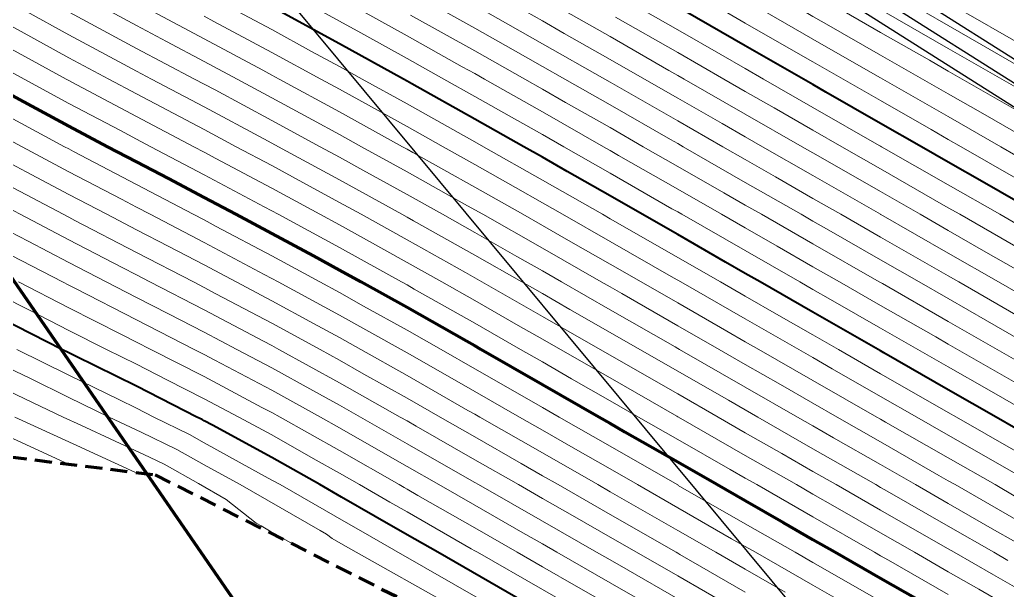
# Model space of a CAD drawing. Extents: x 2799052 to 2815686, y 1319509 to 1336143.
# Drawn here: x 2807441.17 to 2807455.77, y 1327787.08 to 1327795.52 of the extents above; entities that cross this region are included whole.
import ezdxf
from ezdxf.lldxf.tags import DXFTag

# ---------------------------------------------------------------- set-up
doc = ezdxf.new("R2010")
doc.units = 0
doc.header["$LTSCALE"] = 0.5
doc.header["$MEASUREMENT"] = 0
doc.linetypes.add('DASHED', pattern=[0.75, 0.5, -0.25])
for name, color, linetype, lineweight in [('C-NGAS', 30, 'GAS', 25), ('C-SSWR', 1, 'Continuous', 25), ('C-Sswr-Pipe', 125, 'Continuous', 25), ('C-TOPO-BDRY', 5, 'DASHED', 70), ('C-Topo-Cont-10th', 8, 'Continuous', 13), ('C-TOPO-CONT-1FT', 7, 'Continuous', 40), ('C-TOPO-CONT-5FT', 6, 'Continuous', 70), ('C-WATR', 142, 'WATER', 70)]:
    doc.layers.add(name, color=color, linetype=linetype, lineweight=lineweight)
doc.layers.add('C-Road-Asph-Hach-Bdry', color=64, linetype='Continuous', lineweight=25, plot=False)
doc.layers.add('C-TOPO-USER', color=40, linetype='Continuous')
doc.styles.add('Linetype', font='swissb.ttf')
tags = doc.linetypes.add('GAS', pattern='A,1.5,-0.068992,["G",Linetype,S=0.15,R=0,X=0,Y=-0.075],-0.231008', length=1.8).pattern_tags.tags
tags[6] = DXFTag(74, 10)
tags = doc.linetypes.add('WATER', pattern='A,1.5,-0.052597,["W",Linetype,S=0.15,R=0,X=0,Y=-0.075],-0.247403', length=1.8).pattern_tags.tags
tags[6] = DXFTag(74, 10)

msp = doc.modelspace()

# ---------------------------------------------------------------- linework, layer by layer
at = {"layer": 'C-NGAS'}
msp.add_line((2807488.822, 1327743.262), (2807419.136, 1327827.121), dxfattribs=at)
at = {"layer": 'C-Road-Asph-Hach-Bdry'}
msp.add_circle((2807368.688, 1327825.522), 8317.007, dxfattribs=at)
at = {"layer": 'C-SSWR'}
for p, q in [((2807440.39, 1327804.749), (2807610.837, 1327696.764)), ((2807439.987, 1327804.295), (2807610.516, 1327696.257))]:
    msp.add_line(p, q, dxfattribs=at)
at = {"layer": 'C-Sswr-Pipe'}
msp.add_line((2807440.189, 1327804.522), (2807610.677, 1327696.511), dxfattribs=at)
at = {"layer": 'C-TOPO-BDRY'}
for p, q in [((2807439.906, 1327789.194, 8305.199), (2807443.171, 1327788.79, 8305.199)), ((2807443.171, 1327788.79, 8305.199), (2807450.276, 1327785.204, 8305.199))]:
    msp.add_line(p, q, dxfattribs=at)
at = {"layer": 'C-Topo-Cont-10th'}
for points, elevation in [([(2807455.895, 1327795.199), (2807455.119, 1327795.644), (2807454.895, 1327795.772), (2807454.594, 1327795.945), (2807453.895, 1327796.345), (2807453.375, 1327796.644), (2807452.895, 1327796.919), (2807452.25, 1327797.289), (2807451.895, 1327797.492), (2807451.631, 1327797.644), (2807450.895, 1327798.065), (2807449.907, 1327798.631)], 8302.3), ([(2807455.895, 1327794.526), (2807455.689, 1327794.644), (2807454.895, 1327795.099), (2807453.945, 1327795.644), (2807453.895, 1327795.672), (2807453.828, 1327795.711), (2807452.895, 1327796.246), (2807452.201, 1327796.644), (2807451.895, 1327796.819), (2807451.484, 1327797.054), (2807450.895, 1327797.392), (2807450.456, 1327797.644), (2807449.895, 1327797.965), (2807449.147, 1327798.391)], 8302.5), ([(2807455.895, 1327794.862), (2807455.383, 1327795.156), (2807454.895, 1327795.436), (2807454.532, 1327795.644), (2807453.895, 1327796.009), (2807453.039, 1327796.5), (2807452.895, 1327796.582), (2807452.788, 1327796.644), (2807451.895, 1327797.155), (2807451.044, 1327797.644), (2807450.895, 1327797.729), (2807450.695, 1327797.843)], 8302.4), ([(2807455.895, 1327794.189), (2807455.102, 1327794.644), (2807454.895, 1327794.762), (2807454.617, 1327794.922), (2807453.895, 1327795.336), (2807453.358, 1327795.644), (2807452.895, 1327795.909), (2807452.273, 1327796.265), (2807451.895, 1327796.482), (2807451.614, 1327796.644), (2807450.895, 1327797.056), (2807449.931, 1327797.607)], 8302.6), ([(2807455.895, 1327793.516), (2807455.672, 1327793.644), (2807454.895, 1327794.089), (2807453.928, 1327794.644), (2807453.895, 1327794.662), (2807453.851, 1327794.687), (2807452.895, 1327795.236), (2807452.183, 1327795.644), (2807451.895, 1327795.809), (2807451.507, 1327796.031), (2807450.895, 1327796.382), (2807450.439, 1327796.644), (2807449.895, 1327796.955), (2807449.172, 1327797.367)], 8302.8), ([(2807455.895, 1327793.852), (2807455.406, 1327794.133), (2807454.895, 1327794.426), (2807454.515, 1327794.644), (2807453.895, 1327794.999), (2807453.062, 1327795.476), (2807452.895, 1327795.572), (2807452.771, 1327795.644), (2807451.895, 1327796.146), (2807451.026, 1327796.644), (2807450.895, 1327796.719), (2807450.719, 1327796.82)], 8302.7), ([(2807455.895, 1327793.179), (2807455.085, 1327793.644), (2807454.895, 1327793.752), (2807454.64, 1327793.898), (2807453.895, 1327794.326), (2807453.341, 1327794.644), (2807452.895, 1327794.899), (2807452.296, 1327795.242), (2807451.895, 1327795.472), (2807451.596, 1327795.644), (2807450.895, 1327796.046), (2807449.955, 1327796.584)], 8302.9), ([(2807455.776, 1327787.524), (2807455.568, 1327787.644), (2807454.895, 1327788.03), (2807453.99, 1327788.548), (2807453.895, 1327788.603), (2807453.824, 1327788.644), (2807452.895, 1327789.176), (2807452.08, 1327789.644), (2807451.895, 1327789.75), (2807451.647, 1327789.892), (2807450.895, 1327790.323), (2807450.336, 1327790.644), (2807449.895, 1327790.896), (2807449.303, 1327791.236), (2807448.895, 1327791.47), (2807448.59, 1327791.644), (2807447.895, 1327792.04), (2807446.992, 1327792.547), (2807446.895, 1327792.601), (2807446.819, 1327792.644), (2807445.895, 1327793.155), (2807444.996, 1327793.644), (2807444.895, 1327793.698), (2807444.777, 1327793.762), (2807443.895, 1327794.233), (2807443.119, 1327794.644), (2807442.895, 1327794.763), (2807442.637, 1327794.901), (2807441.895, 1327795.299), (2807441.268, 1327795.644)], 8304.6), ([(2807455.895, 1327787.793), (2807455.545, 1327787.993), (2807454.895, 1327788.366), (2807454.411, 1327788.644), (2807453.895, 1327788.94), (2807453.201, 1327789.337), (2807452.895, 1327789.513), (2807452.667, 1327789.644), (2807451.895, 1327790.086), (2807450.923, 1327790.644), (2807450.895, 1327790.659), (2807450.858, 1327790.681), (2807449.895, 1327791.233), (2807449.179, 1327791.644), (2807448.895, 1327791.806), (2807448.519, 1327792.02), (2807447.895, 1327792.375), (2807447.417, 1327792.644), (2807446.895, 1327792.936), (2807446.24, 1327793.298), (2807445.895, 1327793.489), (2807445.611, 1327793.644), (2807444.895, 1327794.034), (2807444.056, 1327794.483), (2807443.895, 1327794.569), (2807443.754, 1327794.644), (2807442.895, 1327795.099), (2807441.909, 1327795.629)], 8304.5), ([(2807455.895, 1327788.129), (2807454.998, 1327788.644), (2807454.895, 1327788.703), (2807454.756, 1327788.782), (2807453.895, 1327789.276), (2807453.254, 1327789.644), (2807452.895, 1327789.849), (2807452.413, 1327790.126), (2807451.895, 1327790.423), (2807451.51, 1327790.644), (2807450.895, 1327790.996), (2807450.069, 1327791.47), (2807449.895, 1327791.569), (2807449.766, 1327791.644), (2807448.895, 1327792.142), (2807448.013, 1327792.644), (2807447.895, 1327792.711), (2807447.743, 1327792.796), (2807446.895, 1327793.271), (2807446.222, 1327793.644), (2807445.895, 1327793.824), (2807445.498, 1327794.04), (2807444.895, 1327794.369), (2807444.381, 1327794.644), (2807443.895, 1327794.904), (2807443.338, 1327795.201), (2807442.895, 1327795.436), (2807442.509, 1327795.644)], 8304.4), ([(2807455.895, 1327788.466), (2807455.586, 1327788.644), (2807454.895, 1327789.039), (2807453.967, 1327789.571), (2807453.895, 1327789.613), (2807453.841, 1327789.644), (2807452.895, 1327790.186), (2807452.097, 1327790.644), (2807451.895, 1327790.759), (2807451.624, 1327790.915), (2807450.895, 1327791.333), (2807450.353, 1327791.644), (2807449.895, 1327791.906), (2807449.281, 1327792.258), (2807448.895, 1327792.479), (2807448.605, 1327792.644), (2807447.895, 1327793.046), (2807446.98, 1327793.559), (2807446.895, 1327793.606), (2807446.828, 1327793.644), (2807445.895, 1327794.16), (2807445.006, 1327794.644), (2807444.895, 1327794.704), (2807444.765, 1327794.774), (2807443.895, 1327795.24), (2807443.137, 1327795.644)], 8304.3), ([(2807455.895, 1327789.139), (2807455.016, 1327789.644), (2807454.895, 1327789.713), (2807454.733, 1327789.806), (2807453.895, 1327790.286), (2807453.271, 1327790.644), (2807452.895, 1327790.859), (2807452.389, 1327791.149), (2807451.895, 1327791.433), (2807451.527, 1327791.644), (2807450.895, 1327792.006), (2807450.046, 1327792.493), (2807449.895, 1327792.579), (2807449.783, 1327792.644), (2807448.895, 1327793.151), (2807448.025, 1327793.644), (2807447.895, 1327793.717), (2807447.728, 1327793.811), (2807446.895, 1327794.277), (2807446.233, 1327794.644), (2807445.895, 1327794.831), (2807445.484, 1327795.054), (2807444.895, 1327795.376), (2807444.395, 1327795.644)], 8304.1), ([(2807455.895, 1327789.813), (2807455.499, 1327790.04), (2807454.895, 1327790.386), (2807454.446, 1327790.644), (2807453.895, 1327790.959), (2807453.155, 1327791.384), (2807452.895, 1327791.533), (2807452.702, 1327791.644), (2807451.895, 1327792.106), (2807450.957, 1327792.644), (2807450.895, 1327792.679), (2807450.811, 1327792.727), (2807449.895, 1327793.253), (2807449.21, 1327793.644), (2807448.895, 1327793.823), (2807448.481, 1327794.057), (2807447.895, 1327794.389), (2807447.44, 1327794.644), (2807446.895, 1327794.949), (2807446.212, 1327795.327), (2807445.895, 1327795.502), (2807445.636, 1327795.644)], 8303.9), ([(2807455.895, 1327790.149), (2807455.033, 1327790.644), (2807454.895, 1327790.723), (2807454.71, 1327790.829), (2807453.895, 1327791.296), (2807453.289, 1327791.644), (2807452.895, 1327791.869), (2807452.366, 1327792.173), (2807451.895, 1327792.443), (2807451.544, 1327792.644), (2807450.895, 1327793.016), (2807450.022, 1327793.516), (2807449.895, 1327793.589), (2807449.8, 1327793.644), (2807448.895, 1327794.16), (2807448.039, 1327794.644), (2807447.895, 1327794.725), (2807447.71, 1327794.828), (2807446.895, 1327795.285), (2807446.247, 1327795.644)], 8303.8), ([(2807455.895, 1327790.486), (2807455.62, 1327790.644), (2807454.895, 1327791.059), (2807453.921, 1327791.618), (2807453.895, 1327791.633), (2807453.876, 1327791.644), (2807452.895, 1327792.206), (2807452.132, 1327792.644), (2807451.895, 1327792.779), (2807451.577, 1327792.962), (2807450.895, 1327793.353), (2807450.387, 1327793.644), (2807449.895, 1327793.926), (2807449.239, 1327794.3), (2807448.895, 1327794.496), (2807448.634, 1327794.644), (2807447.895, 1327795.061), (2807446.947, 1327795.592)], 8303.7), ([(2807455.895, 1327790.823), (2807455.476, 1327791.063), (2807454.895, 1327791.396), (2807454.463, 1327791.644), (2807453.895, 1327791.969), (2807453.132, 1327792.407), (2807452.895, 1327792.543), (2807452.719, 1327792.644), (2807451.895, 1327793.116), (2807450.975, 1327793.644), (2807450.895, 1327793.689), (2807450.788, 1327793.75), (2807449.895, 1327794.262), (2807449.226, 1327794.644), (2807448.895, 1327794.832), (2807448.462, 1327795.077), (2807447.895, 1327795.397), (2807447.455, 1327795.644)], 8303.6), ([(2807455.895, 1327791.159), (2807455.05, 1327791.644), (2807454.895, 1327791.733), (2807454.687, 1327791.852), (2807453.895, 1327792.306), (2807453.306, 1327792.644), (2807452.895, 1327792.879), (2807452.343, 1327793.196), (2807451.895, 1327793.453), (2807451.562, 1327793.644), (2807450.895, 1327794.026), (2807450, 1327794.539), (2807449.895, 1327794.599), (2807449.817, 1327794.644), (2807448.895, 1327795.168), (2807448.054, 1327795.644)], 8303.5), ([(2807455.895, 1327791.496), (2807455.637, 1327791.644), (2807454.895, 1327792.069), (2807453.898, 1327792.641), (2807453.895, 1327792.642), (2807453.893, 1327792.644), (2807452.895, 1327793.216), (2807452.149, 1327793.644), (2807451.895, 1327793.789), (2807451.554, 1327793.985), (2807450.895, 1327794.362), (2807450.404, 1327794.644), (2807449.895, 1327794.935), (2807449.218, 1327795.321), (2807448.895, 1327795.505), (2807448.649, 1327795.644)], 8303.4), ([(2807455.895, 1327791.832), (2807455.452, 1327792.086), (2807454.895, 1327792.406), (2807454.48, 1327792.644), (2807453.895, 1327792.979), (2807453.109, 1327793.43), (2807452.895, 1327793.552), (2807452.736, 1327793.644), (2807451.895, 1327794.126), (2807450.992, 1327794.644), (2807450.895, 1327794.699), (2807450.765, 1327794.773), (2807449.895, 1327795.272), (2807449.242, 1327795.644)], 8303.3), ([(2807455.895, 1327792.506), (2807455.655, 1327792.644), (2807454.895, 1327793.079), (2807453.91, 1327793.644), (2807453.895, 1327793.652), (2807453.874, 1327793.664), (2807452.895, 1327794.226), (2807452.166, 1327794.644), (2807451.895, 1327794.799), (2807451.531, 1327795.008), (2807450.895, 1327795.372), (2807450.421, 1327795.644)], 8303.1), ([(2807455.873, 1327787.132), (2807455.562, 1327787.311), (2807454.981, 1327787.644), (2807454.895, 1327787.693), (2807454.779, 1327787.759), (2807453.895, 1327788.266), (2807453.237, 1327788.644), (2807452.895, 1327788.84), (2807452.436, 1327789.103), (2807451.895, 1327789.413), (2807451.493, 1327789.644), (2807450.895, 1327789.986), (2807450.092, 1327790.447), (2807449.895, 1327790.56), (2807449.748, 1327790.644), (2807448.895, 1327791.133), (2807448.001, 1327791.644), (2807447.895, 1327791.704), (2807447.757, 1327791.782), (2807446.895, 1327792.267), (2807446.214, 1327792.644), (2807445.895, 1327792.82), (2807445.508, 1327793.031), (2807444.895, 1327793.364), (2807444.371, 1327793.644), (2807443.895, 1327793.898), (2807443.355, 1327794.184), (2807442.895, 1327794.427), (2807442.487, 1327794.644), (2807441.895, 1327794.961), (2807441.191, 1327795.348), (2807440.895, 1327795.509)], 8304.7), ([(2807455.895, 1327788.803), (2807455.522, 1327789.017), (2807454.895, 1327789.376), (2807454.428, 1327789.644), (2807453.895, 1327789.949), (2807453.178, 1327790.36), (2807452.895, 1327790.523), (2807452.684, 1327790.644), (2807451.895, 1327791.096), (2807450.94, 1327791.644), (2807450.895, 1327791.669), (2807450.835, 1327791.704), (2807449.895, 1327792.243), (2807449.195, 1327792.644), (2807448.895, 1327792.815), (2807448.5, 1327793.039), (2807447.895, 1327793.382), (2807447.427, 1327793.644), (2807446.895, 1327793.942), (2807446.228, 1327794.311), (2807445.895, 1327794.495), (2807445.622, 1327794.644), (2807444.895, 1327795.04), (2807444.04, 1327795.498), (2807443.895, 1327795.576)], 8304.2), ([(2807455.895, 1327792.169), (2807455.067, 1327792.644), (2807454.895, 1327792.742), (2807454.663, 1327792.875), (2807453.895, 1327793.316), (2807453.323, 1327793.644), (2807452.895, 1327793.889), (2807452.32, 1327794.219), (2807451.895, 1327794.462), (2807451.579, 1327794.644), (2807450.895, 1327795.036), (2807449.977, 1327795.561)], 8303.2), ([(2807455.559, 1327786.976), (2807455.348, 1327787.097), (2807454.895, 1327787.356), (2807454.394, 1327787.644), (2807453.895, 1327787.93), (2807453.225, 1327788.314), (2807452.895, 1327788.503), (2807452.65, 1327788.644), (2807451.895, 1327789.076), (2807450.906, 1327789.644), (2807450.895, 1327789.65), (2807450.881, 1327789.658), (2807449.895, 1327790.223), (2807449.161, 1327790.644), (2807448.895, 1327790.796), (2807448.539, 1327791), (2807447.895, 1327791.368), (2807447.408, 1327791.644), (2807446.895, 1327791.932), (2807446.249, 1327792.29), (2807445.895, 1327792.486), (2807445.605, 1327792.644), (2807444.895, 1327793.03), (2807444.068, 1327793.471), (2807443.895, 1327793.563), (2807443.742, 1327793.644), (2807442.895, 1327794.091), (2807441.939, 1327794.599), (2807441.895, 1327794.623), (2807441.857, 1327794.644), (2807440.895, 1327795.169)], 8304.8), ([(2807454.895, 1327787.02), (2807454.014, 1327787.525), (2807453.895, 1327787.593), (2807453.807, 1327787.644), (2807452.895, 1327788.166), (2807452.063, 1327788.644), (2807451.895, 1327788.74), (2807451.67, 1327788.869), (2807450.895, 1327789.313), (2807450.318, 1327789.644), (2807449.895, 1327789.886), (2807449.326, 1327790.212), (2807448.895, 1327790.46), (2807448.574, 1327790.644), (2807447.895, 1327791.032), (2807447.001, 1327791.537), (2807446.895, 1327791.598), (2807446.812, 1327791.644), (2807445.895, 1327792.152), (2807444.991, 1327792.644), (2807444.895, 1327792.696), (2807444.784, 1327792.755), (2807443.895, 1327793.228), (2807443.106, 1327793.644), (2807442.895, 1327793.755), (2807442.657, 1327793.882), (2807441.895, 1327794.285), (2807441.234, 1327794.644), (2807440.895, 1327794.829)], 8304.9), ([(2807453.895, 1327786.92), (2807453.248, 1327787.291), (2807452.895, 1327787.493), (2807452.632, 1327787.644), (2807451.895, 1327788.066), (2807450.904, 1327788.634), (2807450.895, 1327788.64), (2807450.888, 1327788.644), (2807449.895, 1327789.213), (2807449.144, 1327789.644), (2807448.895, 1327789.786), (2807448.56, 1327789.978), (2807447.895, 1327790.36), (2807447.398, 1327790.644), (2807446.895, 1327790.929), (2807446.253, 1327791.286), (2807445.895, 1327791.485), (2807445.604, 1327791.644), (2807444.895, 1327792.029), (2807444.073, 1327792.465), (2807443.895, 1327792.56), (2807443.735, 1327792.644), (2807442.895, 1327793.084), (2807441.966, 1327793.573), (2807441.895, 1327793.61), (2807441.832, 1327793.644), (2807440.895, 1327794.149)], 8305.1), ([(2807453.789, 1327786.644), (2807452.895, 1327787.156), (2807452.045, 1327787.644), (2807451.895, 1327787.73), (2807451.693, 1327787.845), (2807450.895, 1327788.303), (2807450.301, 1327788.644), (2807449.895, 1327788.876), (2807449.349, 1327789.189), (2807448.895, 1327789.45), (2807448.557, 1327789.644), (2807447.895, 1327790.023), (2807447.01, 1327790.528), (2807446.895, 1327790.594), (2807446.807, 1327790.644), (2807445.895, 1327791.152), (2807444.991, 1327791.644), (2807444.895, 1327791.696), (2807444.783, 1327791.755), (2807443.895, 1327792.227), (2807443.096, 1327792.644), (2807442.895, 1327792.749), (2807442.673, 1327792.866), (2807441.895, 1327793.273), (2807441.203, 1327793.644), (2807440.895, 1327793.81)], 8305.2), ([(2807452.482, 1327787.056), (2807451.895, 1327787.393), (2807451.458, 1327787.644), (2807450.895, 1327787.966), (2807450.138, 1327788.4), (2807449.895, 1327788.54), (2807449.714, 1327788.644), (2807448.895, 1327789.113), (2807447.97, 1327789.644), (2807447.895, 1327789.686), (2807447.795, 1327789.743), (2807446.895, 1327790.258), (2807446.21, 1327790.644), (2807445.895, 1327790.819), (2807445.511, 1327791.028), (2807444.895, 1327791.364), (2807444.367, 1327791.644), (2807443.895, 1327791.894), (2807443.372, 1327792.167), (2807442.895, 1327792.414), (2807442.455, 1327792.644), (2807441.895, 1327792.937), (2807441.265, 1327793.274), (2807440.895, 1327793.47)], 8305.3), ([(2807451.895, 1327787.056), (2807450.927, 1327787.611), (2807450.895, 1327787.63), (2807450.871, 1327787.644), (2807449.895, 1327788.203), (2807449.127, 1327788.644), (2807448.895, 1327788.776), (2807448.584, 1327788.955), (2807447.895, 1327789.35), (2807447.383, 1327789.644), (2807446.895, 1327789.922), (2807446.258, 1327790.28), (2807445.895, 1327790.486), (2807445.608, 1327790.644), (2807444.895, 1327791.033), (2807444.069, 1327791.469), (2807443.895, 1327791.562), (2807443.736, 1327791.644), (2807442.895, 1327792.08), (2807441.985, 1327792.554), (2807441.895, 1327792.6), (2807441.813, 1327792.644), (2807440.895, 1327793.131)], 8305.4), ([(2807451.716, 1327786.822), (2807450.895, 1327787.293), (2807450.284, 1327787.644), (2807449.895, 1327787.866), (2807449.373, 1327788.166), (2807448.895, 1327788.44), (2807448.54, 1327788.644), (2807447.895, 1327789.013), (2807447.029, 1327789.51), (2807446.895, 1327789.586), (2807446.795, 1327789.644), (2807445.895, 1327790.153), (2807445, 1327790.644), (2807444.895, 1327790.701), (2807444.773, 1327790.766), (2807443.895, 1327791.231), (2807443.092, 1327791.644), (2807442.895, 1327791.746), (2807442.681, 1327791.857), (2807441.895, 1327792.265), (2807441.174, 1327792.644), (2807440.895, 1327792.792)], 8305.5), ([(2807450.895, 1327786.957), (2807450.162, 1327787.377), (2807449.895, 1327787.53), (2807449.697, 1327787.644), (2807448.895, 1327788.103), (2807447.952, 1327788.644), (2807447.895, 1327788.676), (2807447.818, 1327788.721), (2807446.895, 1327789.25), (2807446.208, 1327789.644), (2807445.895, 1327789.821), (2807445.503, 1327790.035), (2807444.895, 1327790.371), (2807444.379, 1327790.644), (2807443.895, 1327790.9), (2807443.368, 1327791.171), (2807442.895, 1327791.414), (2807442.446, 1327791.644), (2807441.895, 1327791.93), (2807441.293, 1327792.246), (2807440.895, 1327792.453)], 8305.6), ([(2807450.854, 1327786.644), (2807449.895, 1327787.193), (2807449.109, 1327787.644), (2807448.895, 1327787.767), (2807448.607, 1327787.932), (2807447.895, 1327788.34), (2807447.365, 1327788.644), (2807446.895, 1327788.913), (2807446.264, 1327789.275), (2807445.895, 1327789.486), (2807445.616, 1327789.644), (2807444.895, 1327790.042), (2807444.053, 1327790.486), (2807443.895, 1327790.57), (2807443.75, 1327790.644), (2807442.895, 1327791.083), (2807441.995, 1327791.544), (2807441.895, 1327791.594), (2807441.799, 1327791.644), (2807440.895, 1327792.115)], 8305.7), ([(2807449.895, 1327786.857), (2807449.396, 1327787.143), (2807448.895, 1327787.43), (2807448.522, 1327787.644), (2807447.895, 1327788.003), (2807447.052, 1327788.486), (2807446.895, 1327788.577), (2807446.852, 1327788.601), (2807446.778, 1327788.644), (2807445.895, 1327789.15), (2807445.019, 1327789.644), (2807444.895, 1327789.712), (2807444.75, 1327789.788), (2807443.895, 1327790.243), (2807443.106, 1327790.644), (2807442.895, 1327790.752), (2807442.673, 1327790.866), (2807441.895, 1327791.26), (2807441.15, 1327791.644)], 8305.8), ([(2807449.679, 1327786.644), (2807448.895, 1327787.093), (2807447.935, 1327787.644), (2807447.895, 1327787.667), (2807447.841, 1327787.697), (2807446.895, 1327788.24), (2807446.638, 1327788.387), (2807446.191, 1327788.644), (2807445.895, 1327788.813), (2807445.506, 1327789.032), (2807444.895, 1327789.379), (2807444.407, 1327789.644), (2807443.895, 1327789.916), (2807443.342, 1327790.197), (2807442.895, 1327790.425), (2807442.452, 1327790.644), (2807441.895, 1327790.926), (2807441.313, 1327791.225), (2807440.895, 1327791.438)], 8305.9), ([(2807450.786, 1327785.334), (2807450.785, 1327785.335), (2807450.783, 1327785.338), (2807450.778, 1327785.34), (2807450.607, 1327785.439), (2807450.249, 1327785.644), (2807450.024, 1327785.773), (2807449.895, 1327785.847), (2807449.419, 1327786.12), (2807447.576, 1327787.176), (2807446.701, 1327787.678), (2807446.21, 1327787.959), (2807445.994, 1327788.083), (2807445.017, 1327788.644), (2807444.895, 1327788.713), (2807444.744, 1327788.794), (2807443.895, 1327789.264), (2807443.677, 1327789.387), (2807443.152, 1327789.644), (2807442.895, 1327789.775), (2807442.636, 1327789.903), (2807441.895, 1327790.263), (2807441.127, 1327790.644)], 8306.1), ([(2807450.381, 1327785.231), (2807450.381, 1327785.231), (2807450.381, 1327785.232), (2807450.38, 1327785.232), (2807450.344, 1327785.252), (2807450.125, 1327785.378), (2807448.028, 1327786.58), (2807447.684, 1327786.775), (2807445.986, 1327787.735), (2807445.787, 1327787.847), (2807445.705, 1327787.912), (2807445.612, 1327787.965), (2807444.429, 1327788.644), (2807443.895, 1327788.939), (2807443.49, 1327789.166), (2807442.966, 1327789.423), (2807442.492, 1327789.644), (2807441.895, 1327789.934), (2807441.319, 1327790.219), (2807440.895, 1327790.421)], 8306.2), ([(2807445.3, 1327787.715), (2807444.888, 1327787.948), (2807444.738, 1327788.033), (2807444.664, 1327788.075), (2807444.223, 1327788.425), (2807443.814, 1327788.66), (2807443.303, 1327788.946), (2807443.086, 1327789.053), (2807442.074, 1327789.524), (2807441.812, 1327789.644), (2807440.895, 1327790.08)], 8306.3), ([(2807442.883, 1327788.825), (2807442.015, 1327789.223), (2807441.096, 1327789.644)], 8306.4), ([(2807441.89, 1327788.948), (2807440.634, 1327789.525)], 8306.5)]:
    msp.add_lwpolyline(points, dxfattribs=dict(at, elevation=elevation))
at = {"layer": 'C-TOPO-CONT-1FT'}
for points, elevation in [([(2807455.895, 1327789.476), (2807455.603, 1327789.644), (2807454.895, 1327790.049), (2807453.944, 1327790.595), (2807453.895, 1327790.623), (2807453.859, 1327790.644), (2807452.895, 1327791.196), (2807452.114, 1327791.644), (2807451.895, 1327791.769), (2807451.6, 1327791.938), (2807450.895, 1327792.343), (2807450.37, 1327792.644), (2807449.895, 1327792.916), (2807449.26, 1327793.279), (2807448.895, 1327793.487), (2807448.619, 1327793.644), (2807447.895, 1327794.053), (2807446.965, 1327794.574), (2807446.895, 1327794.613), (2807446.84, 1327794.644), (2807445.895, 1327795.166), (2807445.019, 1327795.644)], 8304), ([(2807455.895, 1327792.842), (2807455.429, 1327793.11), (2807454.895, 1327793.416), (2807454.498, 1327793.644), (2807453.895, 1327793.989), (2807453.085, 1327794.453), (2807452.895, 1327794.562), (2807452.753, 1327794.644), (2807451.895, 1327795.136), (2807451.009, 1327795.644)], 8303), ([(2807448.63, 1327786.908), (2807447.348, 1327787.644), (2807446.895, 1327787.903), (2807446.424, 1327788.173), (2807445.928, 1327788.458), (2807445.604, 1327788.644), (2807444.895, 1327789.046), (2807444.017, 1327789.522), (2807443.895, 1327789.589), (2807443.864, 1327789.607), (2807443.789, 1327789.644), (2807442.895, 1327790.1), (2807441.995, 1327790.544), (2807441.895, 1327790.593), (2807441.792, 1327790.644), (2807440.895, 1327791.1)], 8306)]:
    msp.add_lwpolyline(points, dxfattribs=dict(at, elevation=elevation))
at = {"layer": 'C-TOPO-CONT-5FT', "elevation": 8305}
msp.add_lwpolyline([(2807454.803, 1327786.736), (2807453.895, 1327787.256), (2807453.22, 1327787.644), (2807452.895, 1327787.83), (2807452.459, 1327788.08), (2807451.895, 1327788.403), (2807451.475, 1327788.644), (2807450.895, 1327788.976), (2807450.115, 1327789.423), (2807449.895, 1327789.55), (2807449.731, 1327789.644), (2807448.895, 1327790.123), (2807447.987, 1327790.644), (2807447.895, 1327790.696), (2807447.774, 1327790.765), (2807446.895, 1327791.263), (2807446.211, 1327791.644), (2807445.895, 1327791.819), (2807445.512, 1327792.027), (2807444.895, 1327792.362), (2807444.365, 1327792.644), (2807443.895, 1327792.894), (2807443.367, 1327793.172), (2807442.895, 1327793.42), (2807442.469, 1327793.644), (2807441.895, 1327793.947), (2807441.232, 1327794.307), (2807440.895, 1327794.489)], dxfattribs=at)
at = {"layer": 'C-TOPO-USER'}
for points, elevation in [([(2807455.895, 1327789.476), (2807455.603, 1327789.644), (2807454.895, 1327790.049), (2807453.944, 1327790.595), (2807453.895, 1327790.623), (2807453.859, 1327790.644), (2807452.895, 1327791.196), (2807452.114, 1327791.644), (2807451.895, 1327791.769), (2807451.6, 1327791.938), (2807450.895, 1327792.343), (2807450.37, 1327792.644), (2807449.895, 1327792.916), (2807449.26, 1327793.279), (2807448.895, 1327793.487), (2807448.619, 1327793.644), (2807447.895, 1327794.053), (2807446.965, 1327794.574), (2807446.895, 1327794.613), (2807446.84, 1327794.644), (2807445.895, 1327795.166), (2807445.019, 1327795.644)], 8304), ([(2807455.895, 1327792.842), (2807455.429, 1327793.11), (2807454.895, 1327793.416), (2807454.498, 1327793.644), (2807453.895, 1327793.989), (2807453.085, 1327794.453), (2807452.895, 1327794.562), (2807452.753, 1327794.644), (2807451.895, 1327795.136), (2807451.009, 1327795.644)], 8303), ([(2807454.803, 1327786.736), (2807453.895, 1327787.256), (2807453.22, 1327787.644), (2807452.895, 1327787.83), (2807452.459, 1327788.08), (2807451.895, 1327788.403), (2807451.475, 1327788.644), (2807450.895, 1327788.976), (2807450.115, 1327789.423), (2807449.895, 1327789.55), (2807449.731, 1327789.644), (2807448.895, 1327790.123), (2807447.987, 1327790.644), (2807447.895, 1327790.696), (2807447.774, 1327790.765), (2807446.895, 1327791.263), (2807446.211, 1327791.644), (2807445.895, 1327791.819), (2807445.512, 1327792.027), (2807444.895, 1327792.362), (2807444.365, 1327792.644), (2807443.895, 1327792.894), (2807443.367, 1327793.172), (2807442.895, 1327793.42), (2807442.469, 1327793.644), (2807441.895, 1327793.947), (2807441.232, 1327794.307), (2807440.895, 1327794.489)], 8305), ([(2807448.63, 1327786.908), (2807447.348, 1327787.644), (2807446.895, 1327787.903), (2807446.424, 1327788.173), (2807445.928, 1327788.458), (2807445.604, 1327788.644), (2807444.895, 1327789.046), (2807444.017, 1327789.522), (2807443.895, 1327789.589), (2807443.864, 1327789.607), (2807443.789, 1327789.644), (2807442.895, 1327790.1), (2807441.995, 1327790.544), (2807441.895, 1327790.593), (2807441.792, 1327790.644), (2807440.895, 1327791.1)], 8306)]:
    msp.add_lwpolyline(points, dxfattribs=dict(at, elevation=elevation))
at = {"layer": 'C-WATR'}
msp.add_line((2807476.504, 1327740.313), (2807414.849, 1327829.683), dxfattribs=at)

doc.saveas('drawing.dxf')
